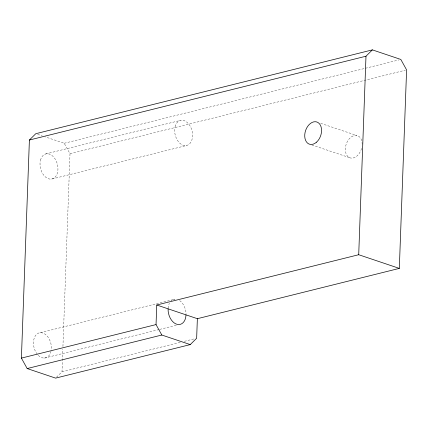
<?xml version="1.0" encoding="UTF-8"?>
<svg xmlns="http://www.w3.org/2000/svg" width="428" height="428" viewBox="0 0 428 428"><rect width="100%" height="100%" fill="white"/><g stroke="black" fill="none" stroke-linecap="round" stroke-linejoin="round"><path stroke-width="0.32" stroke-dasharray="2.14 1.6" d="M56.523 377.218L62.012 371.788L62.841 349.114M62.937 346.445L70.005 153.711L64.221 143.268L45.272 136.885M168.183 308.267L168.461 305.972A12.92 8.678 76 0 1 169.418 303.259M64.221 143.268L398.869 59.936M45.753 153.93L180.391 120.407M70.005 153.711L405.305 70.213M52.216 178.947L186.854 145.424M40.355 332.679L174.993 299.151A12.92 8.678 76 0 0 171.339 300.702M44.491 358.075L159.061 329.544M159.708 329.383L176.539 325.194M62.012 371.788L180.466 342.288M184.35 341.325L194.708 338.746M320.642 123.307L356.877 135.51M311.894 144.98L350.628 158.028M37.691 134.333L42.115 135.82M361.58 148.425A11.7 7.966 -71.4 0 1 347.82 156.488A11.7 7.966 -71.4 0 1 350.564 137.522A11.7 7.966 -71.4 0 1 362.179 144.279M51.023 351.254A12.92 8.678 76 0 1 37.707 354.742M37.316 354.282A12.92 8.678 76 0 1 34.401 337.633A12.92 8.678 76 0 1 45.298 334.316A12.92 8.678 76 0 1 51.248 350.045M179.637 300.579A12.92 8.678 76 0 1 186.036 313.959M40.778 159.195A12.92 8.678 76 0 0 49.937 179.107A12.92 8.678 76 0 0 56.239 161.024A12.92 8.678 76 0 0 40.778 159.195M175.416 125.666A12.92 8.678 76 0 0 184.575 145.579A12.92 8.678 76 0 0 190.877 127.496A12.92 8.678 76 0 0 175.416 125.666"/><path stroke-width="0.64" d="M190.246 344.594L55.613 378.122L27.183 368.551L21.4 358.108L29.398 140.031L35.797 133.697L372.387 49.878L400.817 59.449L406.6 69.892L399.319 268.399L197.367 318.689L156.755 305.009L156.038 324.585L161.821 335.022L190.246 344.594L196.65 338.259L197.367 318.689M399.319 268.399L358.712 254.719L365.988 56.212L372.387 49.878M168.118 308.839L168.086 309.091A12.92 8.678 76 0 0 175.63 323.793A12.92 8.678 76 0 0 185.661 317.726L186.003 314.864M29.398 140.031L365.988 56.212M156.755 305.009L358.712 254.719M21.4 358.108L156.038 324.585M27.183 368.551L161.821 335.022M316.469 142.219A11.7 7.966 -71.4 0 0 318.186 122.643A11.7 7.966 -71.4 0 0 304.779 134.408A11.7 7.966 -71.4 0 0 316.469 142.219"/></g></svg>
